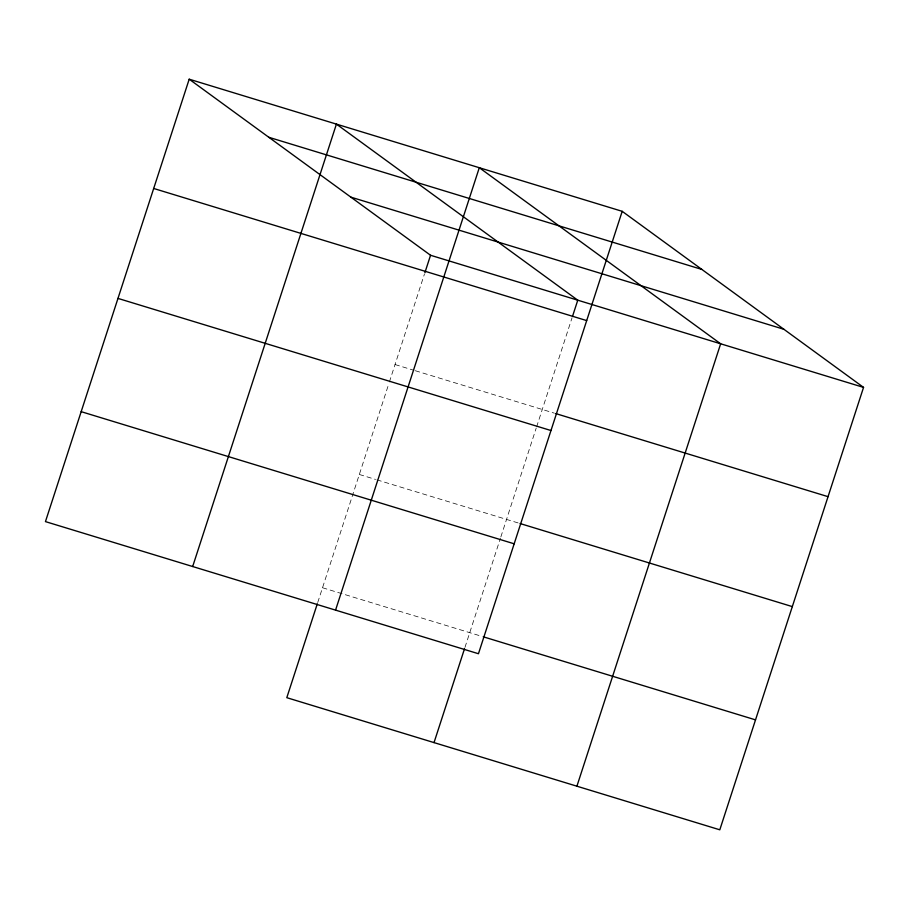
<?xml version="1.0" encoding="UTF-8"?>
<svg xmlns="http://www.w3.org/2000/svg" width="909" height="909" viewBox="0 0 909 909"><rect width="100%" height="100%" fill="white"/><g stroke="black" fill="none" stroke-linecap="round" stroke-linejoin="round"><path stroke-width="0.68" stroke-dasharray="4.54 3.41" d="M317.73 602.497L388.95 383.314M389.382 381.973L424.412 274.154M464.953 647.413L500.416 538.276M500.848 536.935L536.162 428.241M536.605 426.9L572.068 317.73M395.051 364.543L413.959 370.315M415.311 370.724L554.399 413.175M359.328 474.475L375.531 479.429M376.883 479.838L518.675 523.107M322.525 587.748L481.872 636.368"/><path stroke-width="1.36" d="M189.197 79.197L45.45 521.607L478.452 653.73L622.199 211.32L189.197 79.197L430.548 255.27L863.55 387.393L719.803 829.803L286.801 697.68L317.298 603.837M192.674 566.523L336.421 124.113L577.772 300.197L572.511 316.377M424.855 272.814L430.548 255.27M335.557 610.132L479.304 167.71L720.655 343.795L576.908 786.205M434.025 742.608L464.51 648.753M268.848 137.293L701.839 269.428M350.908 197.162L783.899 329.285M153.689 188.47L586.691 320.593M555.751 413.584L828.042 496.666M117.977 298.402L550.968 430.525M520.028 523.516L792.33 606.61M81.174 411.663L514.164 543.798M483.224 636.789L755.527 719.871M622.199 211.32L863.55 387.393"/></g></svg>
